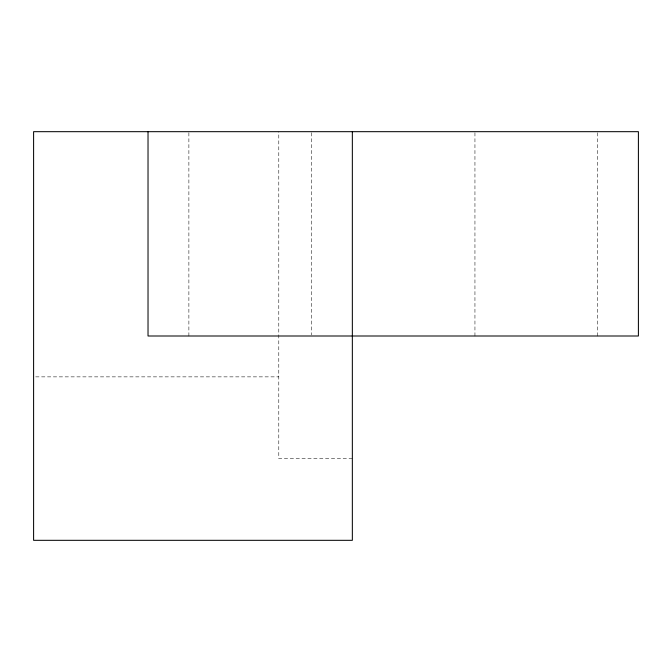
<?xml version="1.0" encoding="UTF-8"?>
<svg xmlns="http://www.w3.org/2000/svg" width="672" height="672" viewBox="0 0 672 672"><rect width="100%" height="100%" fill="white"/><g stroke="black" fill="none" stroke-linecap="round" stroke-linejoin="round"><path stroke-width="0.5" stroke-dasharray="3.36 2.52" d="M35.692 376.866L278.788 376.866M352.346 458.598L278.788 458.598L278.788 131.678M597.534 132.72L597.534 336M474.944 132.72L474.944 336M311.48 132.72L311.48 334.95M188.882 132.72L188.882 336"/><path stroke-width="1.01" d="M352.346 131.678L352.346 540.322L33.6 540.322L33.6 131.678L638.4 131.678L638.4 336L148.025 336L148.025 131.678"/></g></svg>
